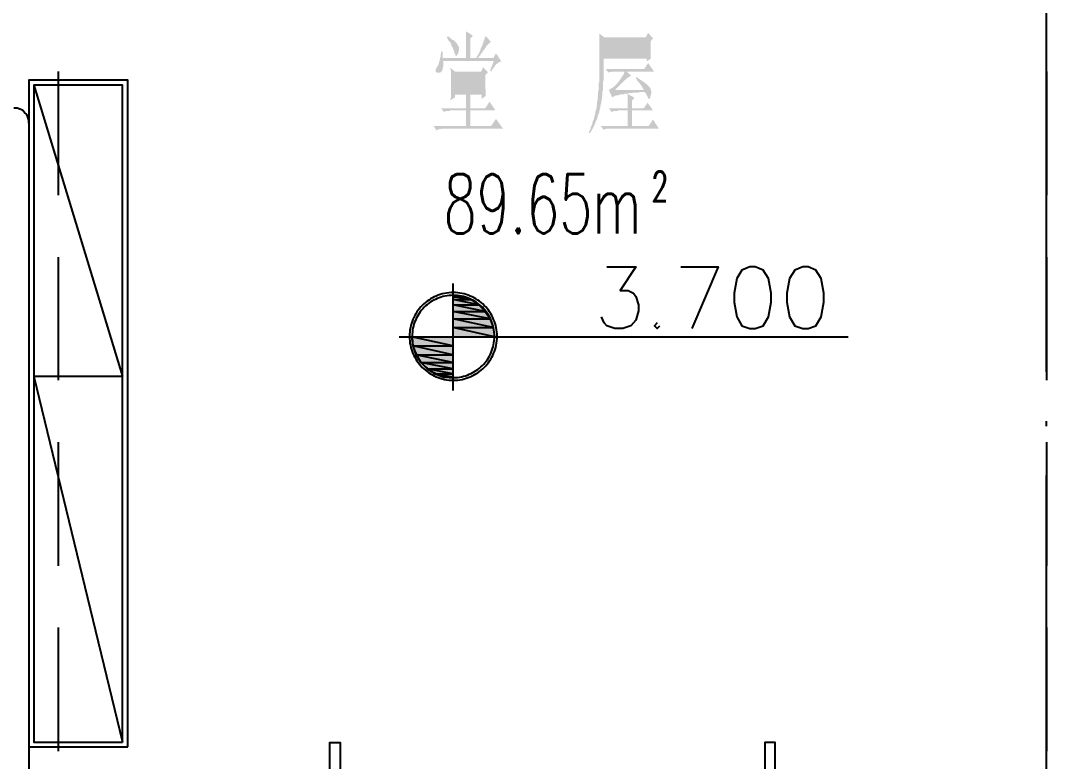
# Model space of a CAD drawing. Header units: millimetres. Extents: x -1120 to 100154, y -9529 to 14223.
# Drawn here: x 4647 to 8800, y 1643 to 4642 of the extents above; entities that cross this region are included whole.
import ezdxf

# ---------------------------------------------------------------- set-up
doc = ezdxf.new("R2010")
doc.units = ezdxf.units.MM
doc.linetypes.add('DOTE', pattern=[2.42, 2, -0.2, 0.02, -0.2])
for name, color, linetype in [('A-DOTE', 1, 'Continuous'), ('A-房间名称', 7, 'Continuous'), ('A-立面看线', 7, 'Continuous')]:
    doc.layers.add(name, color=color, linetype=linetype)
doc.styles.add('_TCH_WINDOW', font='SIMPLEX', dxfattribs={"bigfont": 'GBCBIG'})

msp = doc.modelspace()

# ---------------------------------------------------------------- hatches: boundary and pattern name
at = {"layer": 'A-立面看线'}
for points in [[(6356.4, 4515.4), (6356.4, 4511), (6356.4, 4506.7), (6356.4, 4502.3), (6356.4, 4498), (6356.4, 4493.6), (6356.4, 4489.3), (6449.9, 4489.3), (6449.9, 4495.8), (6449.9, 4500.2), (6449.9, 4506.7), (6449.9, 4511), (6449.9, 4517.6), (6449.9, 4521.9), (6449.9, 4528.5), (6449.9, 4532.8), (6449.9, 4537.2), (6449.9, 4541.5), (6449.9, 4545.9), (6449.9, 4552.4), (6449.9, 4556.7), (6449.9, 4561.1), (6449.9, 4563.3), (6449.9, 4567.6), (6449.9, 4572), (6449.9, 4576.3), (6449.9, 4580.7), (6449.9, 4582.9), (6449.9, 4587.2), (6449.9, 4591.6), (6449.9, 4593.7), (6449.9, 4598.1), (6478.2, 4580.7), (6467.4, 4567.6), (6467.4, 4489.3), (6491.3, 4489.3), (6495.6, 4495.8), (6497.8, 4500.2), (6500, 4504.5), (6502.2, 4508.9), (6504.4, 4513.2), (6506.5, 4517.6), (6508.7, 4521.9), (6508.7, 4526.3), (6510.9, 4530.6), (6513.1, 4535), (6515.2, 4539.3), (6517.4, 4543.7), (6517.4, 4548), (6519.6, 4550.2), (6521.8, 4554.6), (6521.8, 4558.9), (6523.9, 4561.1), (6523.9, 4565.5), (6526.1, 4567.6), (6526.1, 4572), (6528.3, 4574.2), (6528.3, 4576.3), (6528.3, 4580.7), (6528.3, 4580.7), (6552.2, 4554.6), (6552.2, 4554.6), (6550.1, 4554.6), (6547.9, 4552.4), (6547.9, 4552.4), (6545.7, 4550.2), (6543.5, 4548), (6541.3, 4545.9), (6539.2, 4543.7), (6537, 4541.5), (6534.8, 4539.3), (6532.6, 4537.2), (6530.5, 4532.8), (6528.3, 4530.6), (6526.1, 4526.3), (6523.9, 4524.1), (6519.6, 4519.8), (6517.4, 4515.4), (6515.2, 4511), (6510.9, 4506.7), (6508.7, 4502.3), (6504.4, 4498), (6502.2, 4493.6), (6500, 4489.3), (6560.9, 4489.3), (6571.8, 4508.9), (6593.6, 4476.2), (6591.4, 4476.2), (6589.2, 4474.1), (6587, 4474.1), (6584.9, 4474.1), (6582.7, 4471.9), (6580.5, 4469.7), (6576.2, 4467.5), (6574, 4465.3), (6571.8, 4463.2), (6569.6, 4461), (6567.5, 4458.8), (6565.3, 4454.5), (6563.1, 4452.3), (6560.9, 4447.9), (6556.6, 4443.6), (6554.4, 4439.2), (6552.2, 4434.9), (6552.2, 4434.9), (6547.9, 4439.2), (6563.1, 4478.4), (6356.4, 4478.4), (6358.6, 4474.1), (6358.6, 4469.7), (6358.6, 4465.3), (6358.6, 4461), (6358.6, 4456.6), (6356.4, 4452.3), (6356.4, 4447.9), (6356.4, 4443.6), (6356.4, 4443.6), (6354.2, 4439.2), (6352, 4437.1), (6349.8, 4434.9), (6347.7, 4432.7), (6345.5, 4430.5), (6341.1, 4430.5), (6339, 4430.5), (6334.6, 4430.5), (6332.4, 4430.5), (6330.3, 4432.7), (6328.1, 4434.9), (6328.1, 4437.1), (6328.1, 4437.1), (6328.1, 4439.2), (6328.1, 4443.6), (6330.3, 4447.9), (6332.4, 4452.3), (6334.6, 4452.3), (6334.6, 4456.6), (6336.8, 4458.8), (6339, 4463.2), (6339, 4465.3), (6341.1, 4469.7), (6341.1, 4474.1), (6343.3, 4478.4), (6343.3, 4482.8), (6345.5, 4484.9), (6345.5, 4489.3), (6347.7, 4495.8), (6347.7, 4500.2), (6347.7, 4504.5), (6349.8, 4508.9), (6349.8, 4515.4), (6349.8, 4515.4), (6356.4, 4515.4)], [(6373.8, 4572), (6376, 4578.5), (6380.3, 4576.3), (6382.5, 4574.2), (6386.8, 4569.8), (6389, 4567.6), (6393.4, 4565.5), (6395.5, 4563.3), (6399.9, 4563.3), (6402.1, 4561.1), (6404.3, 4558.9), (6406.4, 4556.7), (6408.6, 4554.6), (6410.8, 4552.4), (6410.8, 4550.2), (6413, 4550.2), (6415.1, 4545.9), (6417.3, 4541.5), (6419.5, 4539.3), (6421.7, 4535), (6421.7, 4530.6), (6421.7, 4528.5), (6421.7, 4526.3), (6421.7, 4524.1), (6421.7, 4519.8), (6419.5, 4515.4), (6419.5, 4511), (6419.5, 4508.9), (6415.1, 4504.5), (6413, 4500.2), (6413, 4498), (6410.8, 4498), (6408.6, 4498), (6408.6, 4500.2), (6406.4, 4504.5), (6404.3, 4508.9), (6404.3, 4511), (6402.1, 4513.2), (6402.1, 4517.6), (6402.1, 4519.8), (6399.9, 4524.1), (6397.7, 4526.3), (6397.7, 4530.6), (6395.5, 4532.8), (6393.4, 4537.2), (6391.2, 4539.3), (6391.2, 4543.7), (6389, 4548), (6386.8, 4552.4), (6384.7, 4556.7), (6380.3, 4558.9), (6378.1, 4563.3), (6376, 4567.6), (6373.8, 4572), (6373.8, 4572), (6373.8, 4572)], [(6948.3, 4186.8), (6948.3, 4191.2), (6950.5, 4195.5), (6952.6, 4199.9), (6954.8, 4204.2), (6954.8, 4208.6), (6957, 4212.9), (6959.2, 4217.3), (6961.3, 4221.6), (6961.3, 4226), (6963.5, 4230.3), (6963.5, 4234.7), (6965.7, 4239), (6967.9, 4241.2), (6967.9, 4245.6), (6970, 4249.9), (6970, 4254.3), (6972.2, 4258.6), (6972.2, 4263), (6974.4, 4267.3), (6974.4, 4269.5), (6974.4, 4273.9), (6976.6, 4278.2), (6976.6, 4282.6), (6978.7, 4286.9), (6978.7, 4286.9), (6978.7, 4291.3), (6978.7, 4295.6), (6980.9, 4300), (6980.9, 4304.3), (6980.9, 4308.7), (6980.9, 4313), (6983.1, 4319.6), (6983.1, 4323.9), (6983.1, 4328.3), (6983.1, 4332.6), (6985.3, 4337), (6985.3, 4341.3), (6985.3, 4345.7), (6985.3, 4350), (6985.3, 4354.4), (6987.4, 4358.7), (6987.4, 4363.1), (6987.4, 4367.4), (6987.4, 4371.8), (6987.4, 4376.1), (6987.4, 4380.5), (6987.4, 4384.8), (6987.4, 4389.2), (6989.6, 4391.4), (6989.6, 4395.7), (6989.6, 4400.1), (6989.6, 4404.4), (6989.6, 4408.8), (6989.6, 4413.1), (6989.6, 4417.5), (6989.6, 4421.8), (6989.6, 4426.2), (6989.6, 4430.5), (6989.6, 4434.9), (6989.6, 4439.2), (6989.6, 4443.6), (6989.6, 4447.9), (6989.6, 4452.3), (6989.6, 4458.8), (6989.6, 4463.2), (6989.6, 4467.5), (6989.6, 4471.9), (6989.6, 4478.4), (6989.6, 4482.8), (6989.6, 4489.3), (6989.6, 4491.5), (6989.6, 4498), (6989.6, 4502.3), (6989.6, 4508.9), (6989.6, 4515.4), (6989.6, 4519.8), (6989.6, 4524.1), (6989.6, 4530.6), (6989.6, 4535), (6989.6, 4539.3), (6989.6, 4543.7), (6989.6, 4548), (6989.6, 4552.4), (6989.6, 4556.7), (6989.6, 4561.1), (6989.6, 4565.5), (6989.6, 4569.8), (6989.6, 4574.2), (6989.6, 4576.3), (6989.6, 4580.7), (6989.6, 4585), (6989.6, 4587.2), (6989.6, 4589.4), (7009.2, 4574.2), (7178.9, 4574.2), (7187.6, 4591.6), (7207.2, 4569.8), (7198.5, 4558.9), (7198.5, 4532.8), (7198.5, 4528.5), (7198.5, 4524.1), (7198.5, 4519.8), (7198.5, 4517.6), (7198.5, 4513.2), (7198.5, 4506.7), (7198.5, 4502.3), (7198.5, 4498), (7198.5, 4493.6), (7198.5, 4487.1), (7198.5, 4487.1), (7181.1, 4476.2), (7181.1, 4487.1), (7007, 4487.1), (7007, 4482.8), (7007, 4478.4), (7007, 4471.9), (7007, 4467.5), (7007, 4463.2), (7007, 4456.6), (7007, 4452.3), (7007, 4447.9), (7007, 4441.4), (7007, 4437.1), (7007, 4432.7), (7007, 4428.4), (7007, 4424), (7007, 4419.7), (7007, 4415.3), (7007, 4410.9), (7007, 4406.6), (7007, 4402.2), (7007, 4397.9), (7004.9, 4393.5), (7004.9, 4389.2), (7004.9, 4384.8), (7004.9, 4380.5), (7004.9, 4378.3), (7004.9, 4374), (7004.9, 4369.6), (7004.9, 4365.2), (7004.9, 4363.1), (7004.9, 4360.9), (7002.7, 4356.5), (7002.7, 4352.2), (7002.7, 4347.8), (7002.7, 4343.5), (7002.7, 4339.1), (7000.5, 4334.8), (7000.5, 4330.4), (7000.5, 4326.1), (7000.5, 4321.7), (6998.3, 4317.4), (6998.3, 4313), (6998.3, 4308.7), (6996.1, 4304.3), (6996.1, 4300), (6994, 4295.6), (6994, 4291.3), (6994, 4286.9), (6991.8, 4282.6), (6991.8, 4278.2), (6989.6, 4273.9), (6989.6, 4269.5), (6987.4, 4267.3), (6987.4, 4263), (6985.3, 4258.6), (6983.1, 4254.3), (6983.1, 4249.9), (6980.9, 4245.6), (6980.9, 4243.4), (6978.7, 4239), (6976.6, 4234.7), (6974.4, 4230.3), (6974.4, 4226), (6972.2, 4223.8), (6970, 4219.5), (6967.9, 4215.1), (6967.9, 4212.9), (6965.7, 4208.6), (6963.5, 4204.2), (6961.3, 4202), (6959.2, 4197.7), (6957, 4193.3), (6954.8, 4191.2), (6952.6, 4186.8), (6950.5, 4184.6), (6950.5, 4184.6), (6948.3, 4186.8)], [(7007, 4563.3), (7007, 4498), (7181.1, 4498), (7181.1, 4563.3), (7007, 4563.3)], [(6528.3, 4419.7), (6528.3, 4378.3), (6528.3, 4374), (6528.3, 4369.6), (6528.3, 4365.2), (6530.5, 4360.9), (6530.5, 4356.5), (6530.5, 4352.2), (6530.5, 4347.8), (6530.5, 4343.5), (6530.5, 4339.1), (6530.5, 4337), (6513.1, 4323.9), (6513.1, 4341.3), (6467.4, 4341.3), (6467.4, 4286.9), (6528.3, 4286.9), (6545.7, 4313), (6569.6, 4278.2), (6467.4, 4278.2), (6467.4, 4215.1), (6552.2, 4215.1), (6571.8, 4243.4), (6600.1, 4204.2), (6358.6, 4204.2), (6356.4, 4204.2), (6352, 4204.2), (6349.8, 4202), (6345.5, 4202), (6343.3, 4202), (6341.1, 4202), (6336.8, 4199.9), (6334.6, 4199.9), (6332.4, 4197.7), (6330.3, 4197.7), (6319.4, 4215.1), (6449.9, 4215.1), (6449.9, 4278.2), (6391.2, 4278.2), (6386.8, 4278.2), (6384.7, 4276), (6380.3, 4276), (6378.1, 4276), (6373.8, 4276), (6371.6, 4276), (6367.3, 4273.9), (6365.1, 4273.9), (6362.9, 4271.7), (6360.7, 4271.7), (6349.8, 4286.9), (6449.9, 4286.9), (6449.9, 4341.3), (6406.4, 4341.3), (6406.4, 4330.4), (6386.8, 4319.6), (6386.8, 4323.9), (6389, 4328.3), (6389, 4332.6), (6389, 4337), (6389, 4341.3), (6389, 4345.7), (6389, 4350), (6389, 4354.4), (6389, 4358.7), (6389, 4363.1), (6389, 4367.4), (6389, 4371.8), (6389, 4376.1), (6389, 4382.7), (6389, 4387), (6389, 4391.4), (6389, 4395.7), (6389, 4402.2), (6389, 4406.6), (6389, 4410.9), (6389, 4415.3), (6389, 4419.7), (6389, 4424), (6389, 4428.4), (6389, 4432.7), (6389, 4437.1), (6389, 4441.4), (6386.8, 4445.8), (6386.8, 4450.1), (6386.8, 4450.1), (6406.4, 4434.9), (6510.9, 4434.9), (6519.6, 4452.3), (6539.2, 4432.7), (6528.3, 4419.7)], [(7052.7, 4360.9), (7054.9, 4360.9), (7059.3, 4360.9), (7061.4, 4360.9), (7065.8, 4360.9), (7068, 4360.9), (7070.1, 4360.9), (7074.5, 4360.9), (7076.7, 4360.9), (7081, 4360.9), (7083.2, 4360.9), (7087.5, 4360.9), (7089.7, 4360.9), (7094.1, 4360.9), (7096.3, 4360.9), (7100.6, 4360.9), (7102.8, 4360.9), (7105, 4360.9), (7109.3, 4360.9), (7111.5, 4360.9), (7115.8, 4360.9), (7118, 4360.9), (7122.4, 4360.9), (7124.5, 4360.9), (7128.9, 4360.9), (7131.1, 4360.9), (7133.2, 4360.9), (7137.6, 4360.9), (7139.8, 4360.9), (7144.1, 4360.9), (7146.3, 4360.9), (7150.7, 4360.9), (7152.8, 4360.9), (7155, 4360.9), (7159.4, 4360.9), (7161.5, 4360.9), (7165.9, 4360.9), (7168.1, 4360.9), (7170.2, 4360.9), (7168.1, 4365.2), (7165.9, 4367.4), (7165.9, 4369.6), (7163.7, 4374), (7161.5, 4376.1), (7159.4, 4378.3), (7157.2, 4382.7), (7155, 4384.8), (7152.8, 4389.2), (7150.7, 4391.4), (7146.3, 4395.7), (7144.1, 4397.9), (7141.9, 4402.2), (7139.8, 4406.6), (7137.6, 4406.6), (7139.8, 4413.1), (7144.1, 4410.9), (7148.5, 4406.6), (7152.8, 4404.4), (7155, 4402.2), (7159.4, 4400.1), (7161.5, 4397.9), (7165.9, 4395.7), (7168.1, 4393.5), (7172.4, 4391.4), (7174.6, 4389.2), (7176.8, 4387), (7178.9, 4384.8), (7181.1, 4384.8), (7183.3, 4382.7), (7185.5, 4380.5), (7187.6, 4378.3), (7187.6, 4378.3), (7187.6, 4378.3), (7192, 4374), (7194.2, 4369.6), (7196.4, 4367.4), (7198.5, 4363.1), (7198.5, 4358.7), (7200.7, 4356.5), (7200.7, 4352.2), (7200.7, 4350), (7200.7, 4345.7), (7198.5, 4341.3), (7198.5, 4337), (7196.4, 4332.6), (7196.4, 4330.4), (7196.4, 4330.4), (7194.2, 4326.1), (7192, 4323.9), (7192, 4323.9), (7189.8, 4323.9), (7187.6, 4328.3), (7185.5, 4330.4), (7185.5, 4334.8), (7183.3, 4337), (7181.1, 4341.3), (7178.9, 4345.7), (7176.8, 4347.8), (7174.6, 4352.2), (7174.6, 4352.2), (7170.2, 4352.2), (7168.1, 4352.2), (7163.7, 4352.2), (7159.4, 4352.2), (7155, 4352.2), (7152.8, 4352.2), (7148.5, 4350), (7146.3, 4350), (7141.9, 4350), (7137.6, 4350), (7135.4, 4350), (7131.1, 4350), (7128.9, 4350), (7124.5, 4350), (7122.4, 4347.8), (7120.2, 4347.8), (7115.8, 4347.8), (7113.7, 4347.8), (7111.5, 4347.8), (7107.1, 4347.8), (7105, 4345.7), (7102.8, 4345.7), (7098.4, 4345.7), (7096.3, 4345.7), (7094.1, 4345.7), (7091.9, 4345.7), (7089.7, 4343.5), (7087.5, 4343.5), (7085.4, 4343.5), (7081, 4343.5), (7076.7, 4343.5), (7074.5, 4341.3), (7070.1, 4341.3), (7065.8, 4339.1), (7063.6, 4339.1), (7059.3, 4339.1), (7057.1, 4337), (7052.7, 4337), (7050.6, 4334.8), (7048.4, 4334.8), (7046.2, 4332.6), (7044, 4332.6), (7044, 4330.4), (7041.8, 4330.4), (7028.8, 4360.9), (7031, 4363.1), (7033.1, 4363.1), (7035.3, 4365.2), (7037.5, 4365.2), (7039.7, 4367.4), (7044, 4369.6), (7046.2, 4371.8), (7048.4, 4374), (7050.6, 4376.1), (7054.9, 4378.3), (7057.1, 4382.7), (7061.4, 4384.8), (7063.6, 4389.2), (7063.6, 4389.2), (7068, 4393.5), (7070.1, 4395.7), (7072.3, 4400.1), (7074.5, 4402.2), (7076.7, 4406.6), (7078.8, 4408.8), (7081, 4413.1), (7083.2, 4415.3), (7085.4, 4419.7), (7087.5, 4421.8), (7089.7, 4426.2), (7089.7, 4428.4), (7091.9, 4432.7), (7091.9, 4434.9), (7054.9, 4434.9), (7052.7, 4434.9), (7048.4, 4434.9), (7046.2, 4434.9), (7041.8, 4434.9), (7039.7, 4434.9), (7037.5, 4432.7), (7033.1, 4432.7), (7031, 4432.7), (7026.6, 4430.5), (7026.6, 4430.5), (7015.7, 4445.8), (7172.4, 4445.8), (7187.6, 4469.7), (7211.6, 4434.9), (7100.6, 4434.9), (7120.2, 4417.5), (7118, 4417.5), (7115.8, 4415.3), (7113.7, 4415.3), (7109.3, 4413.1), (7107.1, 4410.9), (7105, 4410.9), (7102.8, 4408.8), (7098.4, 4404.4), (7096.3, 4402.2), (7091.9, 4400.1), (7089.7, 4395.7), (7087.5, 4395.7), (7085.4, 4391.4), (7081, 4389.2), (7078.8, 4387), (7076.7, 4384.8), (7074.5, 4380.5), (7070.1, 4378.3), (7068, 4376.1), (7065.8, 4374), (7063.6, 4371.8), (7061.4, 4369.6), (7059.3, 4367.4), (7057.1, 4363.1), (7052.7, 4360.9), (7052.7, 4360.9), (7052.7, 4360.9)], [(6513.1, 4424), (6406.4, 4424), (6406.4, 4352.2), (6513.1, 4352.2), (6513.1, 4424)], [(7105, 4286.9), (7105, 4293.4), (7105, 4300), (7105, 4304.3), (7105, 4310.8), (7105, 4315.2), (7105, 4319.6), (7105, 4323.9), (7105, 4328.3), (7105, 4332.6), (7105, 4337), (7105, 4339.1), (7102.8, 4343.5), (7102.8, 4345.7), (7133.2, 4328.3), (7122.4, 4317.4), (7122.4, 4286.9), (7170.2, 4286.9), (7185.5, 4308.7), (7207.2, 4278.2), (7122.4, 4278.2), (7122.4, 4215.1), (7189.8, 4215.1), (7207.2, 4241.2), (7231.2, 4204.2), (7037.5, 4204.2), (7033.1, 4204.2), (7031, 4204.2), (7026.6, 4204.2), (7024.4, 4204.2), (7020.1, 4204.2), (7017.9, 4204.2), (7015.7, 4202), (7011.4, 4202), (7009.2, 4199.9), (7007, 4199.9), (6996.1, 4215.1), (7105, 4215.1), (7105, 4278.2), (7070.1, 4278.2), (7065.8, 4278.2), (7063.6, 4276), (7059.3, 4276), (7057.1, 4276), (7052.7, 4276), (7050.6, 4276), (7046.2, 4273.9), (7044, 4273.9), (7041.8, 4271.7), (7039.7, 4271.7), (7028.8, 4286.9), (7105, 4286.9)], [(6397.7, 3527.5), (6397.7, 3523.1), (6434.7, 3523.1)], [(6397.7, 3512.2), (6469.5, 3512.2), (6397.7, 3523.1)], [(6469.5, 3512.2), (6397.7, 3523.1), (6434.7, 3523.1)], [(6397.7, 3490.5), (6502.2, 3490.5), (6397.7, 3512.2)], [(6502.2, 3490.5), (6397.7, 3512.2), (6469.5, 3512.2)], [(6397.7, 3464.3), (6528.3, 3464.3), (6397.7, 3490.5)], [(6528.3, 3464.3), (6397.7, 3490.5), (6502.2, 3490.5)], [(6397.7, 3433.9), (6547.9, 3433.9), (6397.7, 3464.3)], [(6547.9, 3433.9), (6397.7, 3464.3), (6528.3, 3464.3)], [(6397.7, 3399.1), (6560.9, 3399.1), (6397.7, 3433.9)], [(6560.9, 3399.1), (6397.7, 3433.9), (6547.9, 3433.9)], [(6397.7, 3362.1), (6565.3, 3362.1), (6397.7, 3399.1)], [(6565.3, 3362.1), (6397.7, 3399.1), (6560.9, 3399.1)], [(6234.5, 3325.1), (6397.7, 3325.1), (6230.2, 3362.1)], [(6397.7, 3325.1), (6230.2, 3362.1), (6397.7, 3362.1)], [(6247.6, 3288.1), (6397.7, 3288.1), (6234.5, 3325.1)], [(6397.7, 3288.1), (6234.5, 3325.1), (6397.7, 3325.1)], [(6267.2, 3257.6), (6397.7, 3257.6), (6247.6, 3288.1)], [(6397.7, 3257.6), (6247.6, 3288.1), (6397.7, 3288.1)], [(6293.3, 3231.5), (6397.7, 3231.5), (6267.2, 3257.6)], [(6397.7, 3231.5), (6267.2, 3257.6), (6397.7, 3257.6)], [(6325.9, 3211.9), (6397.7, 3211.9), (6293.3, 3231.5)], [(6397.7, 3211.9), (6293.3, 3231.5), (6397.7, 3231.5)], [(6325.9, 3211.9), (6360.7, 3198.9), (6397.7, 3198.9)], [(6325.9, 3211.9), (6397.7, 3211.9), (6397.7, 3198.9)], [(6360.7, 3198.9), (6397.7, 3198.9), (6397.7, 3194.5)]]:
    msp.add_hatch(color=256, dxfattribs=at).paths.add_polyline_path(points)

# ---------------------------------------------------------------- linework, layer by layer
at = {"layer": 'A-DOTE', "linetype": 'DOTE', "ltscale": 1000}
msp.add_line((8800.1, 799.7), (8800.1, 7220.3), dxfattribs=at)
at = {"layer": 'A-立面看线'}
for points in [[(4800.5, 3934.4), (4800.5, 4434.9)], [(8800.1, 4434.9), (8800.1, 3934.4)], [(5081.2, 1701.7), (5081.2, 4400.1), (4680.8, 4400.1), (4680.8, 1701.7), (5081.2, 1701.7)], [(5059.4, 1721.3), (5059.4, 4380.5), (4700.4, 4380.5), (4700.4, 1721.3), (5059.4, 1721.3)], [(4700.4, 4380.5), (5059.4, 3201), (4700.4, 3201), (5059.4, 1721.3)], [(4680.8, 4226), (4680.8, 4239), (4676.4, 4249.9), (4672.1, 4260.8), (4663.4, 4269.5), (4654.7, 4278.2), (4643.8, 4282.6), (4632.9, 4286.9), (4619.9, 4286.9)], [(4680.8, 4221.6), (4680.8, 1588.6)], [(4800.5, 3185.8), (4800.5, 3684.1)], [(8800.1, 3684.1), (8800.1, 3185.8)], [(7020.1, 3645), (7137.6, 3645), (7074.5, 3549.2), (7107.1, 3549.2), (7128.9, 3538.3), (7137.6, 3525.3), (7148.5, 3490.5), (7148.5, 3466.5), (7137.6, 3429.5), (7118, 3405.6), (7085.4, 3394.7), (7052.7, 3394.7), (7020.1, 3405.6), (7009.2, 3418.6), (6998.3, 3442.6)], [(7320.4, 3645), (7470.5, 3645), (7363.9, 3394.7)], [(7598.9, 3645), (7566.3, 3631.9), (7546.7, 3597.1), (7535.8, 3538.3), (7535.8, 3501.3), (7546.7, 3442.6), (7566.3, 3405.6), (7598.9, 3394.7), (7620.7, 3394.7), (7653.3, 3405.6), (7675.1, 3442.6), (7686, 3501.3), (7686, 3538.3), (7675.1, 3597.1), (7653.3, 3631.9), (7620.7, 3645), (7598.9, 3645)], [(7814.4, 3645), (7781.7, 3631.9), (7760, 3597.1), (7749.1, 3538.3), (7749.1, 3501.3), (7760, 3442.6), (7781.7, 3405.6), (7814.4, 3394.7), (7836.1, 3394.7), (7866.6, 3405.6), (7888.3, 3442.6), (7899.2, 3501.3), (7899.2, 3538.3), (7888.3, 3597.1), (7866.6, 3631.9), (7836.1, 3645), (7814.4, 3645)], [(6397.7, 3577.5), (6397.7, 3144.5)], [(6398.8, 3540.5), (6389.7, 3540.3), (6380.7, 3539.6), (6371.8, 3538.5), (6363.1, 3536.9), (6354.5, 3534.9), (6346.1, 3532.5), (6337.8, 3529.7), (6329.8, 3526.6), (6321.9, 3523), (6314.3, 3519.1), (6306.8, 3514.8), (6299.7, 3510.2), (6292.7, 3505.3), (6286, 3500), (6279.6, 3494.4), (6273.4, 3488.6), (6267.5, 3482.4), (6262, 3476), (6256.7, 3469.3), (6251.7, 3462.3), (6247.1, 3455.1), (6242.9, 3447.7), (6238.9, 3440), (6235.4, 3432.2), (6232.2, 3424.1), (6229.4, 3415.9), (6227, 3407.5), (6225.1, 3398.9), (6223.5, 3390.2), (6222.4, 3381.3), (6221.7, 3372.3), (6221.5, 3363.2), (6221.7, 3354), (6222.4, 3345), (6223.5, 3336.1), (6225.1, 3327.4), (6227, 3318.8), (6229.4, 3310.4), (6232.2, 3302.2), (6235.4, 3294.1), (6238.9, 3286.3), (6242.9, 3278.6), (6247.1, 3271.2), (6251.7, 3264), (6256.7, 3257), (6262, 3250.3), (6267.5, 3243.9), (6273.4, 3237.8), (6279.6, 3231.9), (6286, 3226.3), (6292.7, 3221), (6299.7, 3216.1), (6306.8, 3211.5), (6314.3, 3207.2), (6321.9, 3203.3), (6329.8, 3199.7), (6337.8, 3196.6), (6346.1, 3193.8), (6354.5, 3191.4), (6363.1, 3189.4), (6371.8, 3187.8), (6380.7, 3186.7), (6389.7, 3186), (6398.8, 3185.8), (6407.9, 3186), (6416.9, 3186.7), (6425.8, 3187.8), (6434.6, 3189.4), (6443.1, 3191.4), (6451.6, 3193.8), (6459.8, 3196.6), (6467.8, 3199.7), (6475.7, 3203.3), (6483.3, 3207.2), (6490.8, 3211.5), (6498, 3216.1), (6504.9, 3221), (6511.6, 3226.3), (6518.1, 3231.9), (6524.2, 3237.8), (6530.1, 3243.9), (6535.7, 3250.3), (6540.9, 3257), (6545.9, 3264), (6550.5, 3271.2), (6554.8, 3278.6), (6558.7, 3286.3), (6562.2, 3294.1), (6565.4, 3302.2), (6568.2, 3310.4), (6570.6, 3318.8), (6572.6, 3327.4), (6574.1, 3336.1), (6575.2, 3345), (6575.9, 3354), (6576.2, 3363.2), (6575.9, 3372.3), (6575.2, 3381.3), (6574.1, 3390.2), (6572.6, 3398.9), (6570.6, 3407.5), (6568.2, 3415.9), (6565.4, 3424.1), (6562.2, 3432.2), (6558.7, 3440), (6554.8, 3447.7), (6550.5, 3455.1), (6545.9, 3462.3), (6540.9, 3469.3), (6535.7, 3476), (6530.1, 3482.4), (6524.2, 3488.6), (6518.1, 3494.4), (6511.6, 3500), (6504.9, 3505.3), (6498, 3510.2), (6490.8, 3514.8), (6483.3, 3519.1), (6475.7, 3523), (6467.8, 3526.6), (6459.8, 3529.7), (6451.6, 3532.5), (6443.1, 3534.9), (6434.6, 3536.9), (6425.8, 3538.5), (6416.9, 3539.6), (6407.9, 3540.3), (6398.8, 3540.5)], [(6398.8, 3529.6), (6390.2, 3529.4), (6381.8, 3528.8), (6373.5, 3527.7), (6365.3, 3526.2), (6357.2, 3524.4), (6349.3, 3522.1), (6341.6, 3519.5), (6334, 3516.5), (6326.6, 3513.2), (6319.5, 3509.5), (6312.5, 3505.5), (6305.7, 3501.2), (6299.2, 3496.6), (6292.9, 3491.6), (6286.9, 3486.4), (6281.1, 3480.9), (6275.6, 3475.1), (6270.4, 3469), (6265.4, 3462.8), (6260.8, 3456.2), (6256.4, 3449.5), (6252.4, 3442.5), (6248.8, 3435.3), (6245.4, 3428), (6242.4, 3420.4), (6239.8, 3412.7), (6237.6, 3404.8), (6235.7, 3396.7), (6234.3, 3388.5), (6233.2, 3380.2), (6232.6, 3371.7), (6232.3, 3363.2), (6232.6, 3354.6), (6233.2, 3346.1), (6234.3, 3337.8), (6235.7, 3329.6), (6237.6, 3321.6), (6239.8, 3313.7), (6242.4, 3305.9), (6245.4, 3298.4), (6248.8, 3291), (6252.4, 3283.8), (6256.4, 3276.8), (6260.8, 3270.1), (6265.4, 3263.6), (6270.4, 3257.3), (6275.6, 3251.2), (6281.1, 3245.4), (6286.9, 3239.9), (6292.9, 3234.7), (6299.2, 3229.8), (6305.7, 3225.1), (6312.5, 3220.8), (6319.5, 3216.8), (6326.6, 3213.1), (6334, 3209.8), (6341.6, 3206.8), (6349.3, 3204.2), (6357.2, 3201.9), (6365.3, 3200.1), (6373.5, 3198.6), (6381.8, 3197.5), (6390.2, 3196.9), (6398.8, 3196.7), (6407.4, 3196.9), (6415.8, 3197.5), (6424.2, 3198.6), (6432.4, 3200.1), (6440.4, 3201.9), (6448.3, 3204.2), (6456, 3206.8), (6463.6, 3209.8), (6471, 3213.1), (6478.2, 3216.8), (6485.1, 3220.8), (6491.9, 3225.1), (6498.4, 3229.8), (6504.7, 3234.7), (6510.7, 3239.9), (6516.5, 3245.4), (6522, 3251.2), (6527.3, 3257.3), (6532.2, 3263.6), (6536.9, 3270.1), (6541.2, 3276.8), (6545.2, 3283.8), (6548.9, 3291), (6552.2, 3298.4), (6555.2, 3305.9), (6557.8, 3313.7), (6560, 3321.6), (6561.9, 3329.6), (6563.4, 3337.8), (6564.4, 3346.1), (6565.1, 3354.6), (6565.3, 3363.2), (6565.1, 3371.7), (6564.4, 3380.2), (6563.4, 3388.5), (6561.9, 3396.7), (6560, 3404.8), (6557.8, 3412.7), (6555.2, 3420.4), (6552.2, 3428), (6548.9, 3435.3), (6545.2, 3442.5), (6541.2, 3449.5), (6536.9, 3456.2), (6532.2, 3462.8), (6527.3, 3469), (6522, 3475.1), (6516.5, 3480.9), (6510.7, 3486.4), (6504.7, 3491.6), (6498.4, 3496.6), (6491.9, 3501.2), (6485.1, 3505.5), (6478.2, 3509.5), (6471, 3513.2), (6463.6, 3516.5), (6456, 3519.5), (6448.3, 3522.1), (6440.4, 3524.4), (6432.4, 3526.2), (6424.2, 3527.7), (6415.8, 3528.8), (6407.4, 3529.4), (6398.8, 3529.6)], [(7224.6, 3418.6), (7213.8, 3405.6), (7224.6, 3394.7), (7235.5, 3405.6)], [(6180.1, 3362.1), (7997.2, 3362.1)], [(4800.5, 2435.1), (4800.5, 2935.6)], [(8800.1, 2935.6), (8800.1, 2435.1)], [(4800.5, 1684.3), (4800.5, 2184.8)], [(8800.1, 2184.8), (8800.1, 1684.3)], [(5899.4, 820.4), (5899.4, 1719.1), (5940.7, 1719.1), (5940.7, 820.4), (5899.4, 820.4), (5899.4, 779)], [(7659.9, 820.4), (7701.2, 820.4), (7701.2, 1719.1), (7659.9, 1719.1), (7659.9, 820.4)]]:
    msp.add_lwpolyline(points, dxfattribs=at)
for points in [[(6397.7, 3527.5), (6397.7, 3523.1), (6434.7, 3523.1)], [(6397.7, 3512.2), (6469.5, 3512.2), (6397.7, 3523.1)], [(6469.5, 3512.2), (6397.7, 3523.1), (6434.7, 3523.1)], [(6397.7, 3490.5), (6502.2, 3490.5), (6397.7, 3512.2)], [(6502.2, 3490.5), (6397.7, 3512.2), (6469.5, 3512.2)], [(6397.7, 3464.3), (6528.3, 3464.3), (6397.7, 3490.5)], [(6528.3, 3464.3), (6397.7, 3490.5), (6502.2, 3490.5)], [(6397.7, 3433.9), (6547.9, 3433.9), (6397.7, 3464.3)], [(6547.9, 3433.9), (6397.7, 3464.3), (6528.3, 3464.3)], [(6397.7, 3399.1), (6560.9, 3399.1), (6397.7, 3433.9)], [(6560.9, 3399.1), (6397.7, 3433.9), (6547.9, 3433.9)], [(6397.7, 3362.1), (6565.3, 3362.1), (6397.7, 3399.1)], [(6565.3, 3362.1), (6397.7, 3399.1), (6560.9, 3399.1)], [(6234.5, 3325.1), (6397.7, 3325.1), (6230.2, 3362.1)], [(6397.7, 3325.1), (6230.2, 3362.1), (6397.7, 3362.1)], [(6247.6, 3288.1), (6397.7, 3288.1), (6234.5, 3325.1)], [(6397.7, 3288.1), (6234.5, 3325.1), (6397.7, 3325.1)], [(6267.2, 3257.6), (6397.7, 3257.6), (6247.6, 3288.1)], [(6397.7, 3257.6), (6247.6, 3288.1), (6397.7, 3288.1)], [(6293.3, 3231.5), (6397.7, 3231.5), (6267.2, 3257.6)], [(6397.7, 3231.5), (6267.2, 3257.6), (6397.7, 3257.6)], [(6325.9, 3211.9), (6397.7, 3211.9), (6293.3, 3231.5)], [(6397.7, 3211.9), (6293.3, 3231.5), (6397.7, 3231.5)], [(6325.9, 3211.9), (6360.7, 3198.9), (6397.7, 3198.9)], [(6325.9, 3211.9), (6397.7, 3211.9), (6397.7, 3198.9)], [(6360.7, 3198.9), (6397.7, 3198.9), (6397.7, 3194.5)]]:
    msp.add_lwpolyline(points, close=True, dxfattribs=at)

# ---------------------------------------------------------------- texts
at = {"layer": 'A-房间名称', "style": '_TCH_WINDOW', "width": 0.65}
for s, height, p in [('2', 120, (7202, 3910)), ('89.65m', 240, (6360, 3780))]:
    msp.add_text(s, height=height, dxfattribs=at).set_placement(p)

doc.saveas('drawing.dxf')
